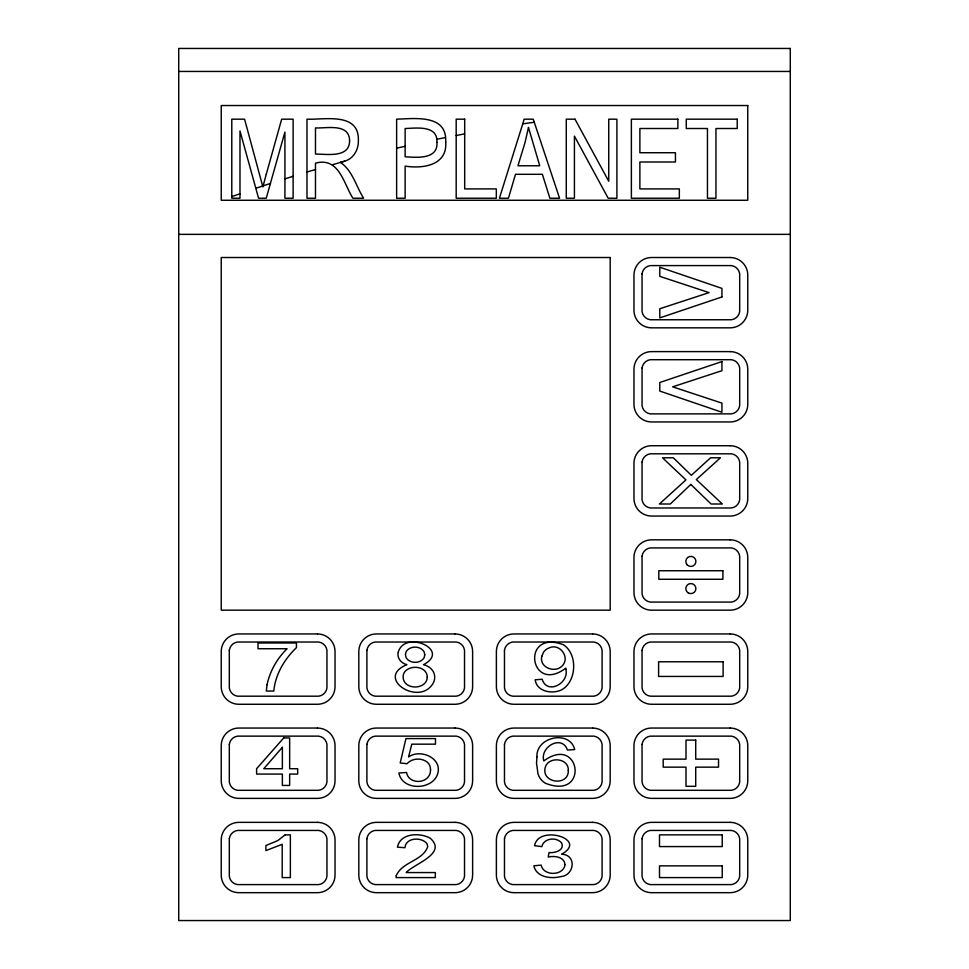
<?xml version="1.0" encoding="UTF-8"?>
<svg xmlns="http://www.w3.org/2000/svg" width="969" height="969" viewBox="0 0 969 969"><rect width="100%" height="100%" fill="white"/><g stroke="black" fill="none" stroke-linecap="round" stroke-linejoin="round"><path stroke-width="1.45" d="M522.763 123.838L524.096 119.187L533.253 119.187L559.561 198.233L549.871 198.233L542.374 174.299L515.496 174.299L508.434 198.233L499.41 198.233L522.763 123.838L534.282 122.264M344.576 161.229C353.431 158.759 358.663 149.614 358.36 140.759C359.523 111.907 324.785 119.853 306.979 119.187L306.979 198.233L315.482 198.233L315.482 163.131C339.162 156.881 343.389 183.189 352.922 198.233L363.617 198.233C356.035 186.339 352.607 170.483 340.252 162.271L344.576 161.229L332.379 164.754M231.785 196.61L239.985 193.764M255.816 188.265L270.424 183.432M284.922 178.865L293.123 176.285M306.979 171.973L315.482 169.563M396.636 148.184L405.139 146.283M436.595 139.306L445.316 137.61M456.181 135.503L464.684 133.855M178.72 71.452L790.28 71.452M178.72 234.353L790.28 234.353M536.935 756.801L536.535 763.221L537.977 773.795A16.4 16.4 0 0 0 545.377 783.243C589.636 800.733 580.528 733.872 543.791 760.944C539.672 746.808 562.008 734.211 567.446 750.03L574.69 749.57C569.954 729.681 535.905 736.67 536.935 756.801M229.314 650.272L229.314 687.942A9.581 9.581 0 0 0 237.575 696.19L318.704 696.19A9.581 9.581 0 0 0 326.953 687.942L326.953 650.272A9.581 9.581 0 0 0 318.704 642.023L237.575 642.023A9.581 9.581 0 0 0 229.314 650.272M229.314 744.386L229.314 782.056A9.581 9.581 0 0 0 237.575 790.304L318.704 790.304A9.581 9.581 0 0 0 326.953 782.056L326.953 744.386A9.581 9.581 0 0 0 318.704 736.137L237.575 736.137A9.581 9.581 0 0 0 229.314 744.386M229.314 838.682L229.314 876.351A9.581 9.581 0 0 0 237.575 884.6L318.704 884.6A9.581 9.581 0 0 0 326.953 876.351L326.953 838.682A9.581 9.581 0 0 0 318.704 830.433L237.575 830.433A9.581 9.581 0 0 0 229.314 838.682M366.9 650.272L366.9 687.942A9.581 9.581 0 0 0 375.148 696.19L456.278 696.19A9.581 9.581 0 0 0 464.526 687.942L464.526 650.272A9.581 9.581 0 0 0 456.278 642.023L375.148 642.023A9.581 9.581 0 0 0 366.9 650.272M366.9 744.386L366.9 782.056A9.581 9.581 0 0 0 375.148 790.304L456.278 790.304A9.581 9.581 0 0 0 464.526 782.056L464.526 744.386A9.581 9.581 0 0 0 456.278 736.137L375.148 736.137A9.581 9.581 0 0 0 366.9 744.386M366.9 838.682L366.9 876.351A9.581 9.581 0 0 0 375.148 884.6L456.278 884.6A9.581 9.581 0 0 0 464.526 876.351L464.526 838.682A9.581 9.581 0 0 0 456.278 830.433L375.148 830.433A9.581 9.581 0 0 0 366.9 838.682M504.474 650.272L504.474 687.942A9.581 9.581 0 0 0 512.722 696.19L593.852 696.19A9.581 9.581 0 0 0 602.1 687.942L602.1 650.272A9.581 9.581 0 0 0 593.852 642.023L512.722 642.023A9.581 9.581 0 0 0 504.474 650.272M504.474 744.386L504.474 782.056A9.581 9.581 0 0 0 512.722 790.304L593.852 790.304A9.581 9.581 0 0 0 602.1 782.056L602.1 744.386A9.581 9.581 0 0 0 593.852 736.137L512.722 736.137A9.581 9.581 0 0 0 504.474 744.386M504.474 838.682L504.474 876.351A9.581 9.581 0 0 0 512.722 884.6L593.852 884.6A9.581 9.581 0 0 0 602.1 876.351L602.1 838.682A9.581 9.581 0 0 0 593.852 830.433L512.722 830.433A9.581 9.581 0 0 0 504.474 838.682M642.047 273.839L642.047 311.509A9.581 9.581 0 0 0 650.296 319.758L731.425 319.758A9.581 9.581 0 0 0 739.686 311.509L739.686 273.839A9.581 9.581 0 0 0 731.425 265.591L650.296 265.591A9.581 9.581 0 0 0 642.047 273.839M642.047 367.954L642.047 405.611A9.581 9.581 0 0 0 650.296 413.872L731.425 413.872A9.581 9.581 0 0 0 739.686 405.611L739.686 367.954A9.581 9.581 0 0 0 731.425 359.705L650.296 359.705A9.581 9.581 0 0 0 642.047 367.954M642.047 462.056L642.047 499.725A9.581 9.581 0 0 0 650.296 507.974L731.425 507.974A9.581 9.581 0 0 0 739.686 499.725L739.686 462.056A9.581 9.581 0 0 0 731.425 453.807L650.296 453.807A9.581 9.581 0 0 0 642.047 462.056M642.047 556.17L642.047 593.84A9.581 9.581 0 0 0 650.296 602.088L731.425 602.088A9.581 9.581 0 0 0 739.686 593.84L739.686 556.17A9.581 9.581 0 0 0 731.425 547.921L650.296 547.921A9.581 9.581 0 0 0 642.047 556.17M642.047 650.272L642.047 687.942A9.581 9.581 0 0 0 650.296 696.19L731.425 696.19A9.581 9.581 0 0 0 739.686 687.942L739.686 650.272A9.581 9.581 0 0 0 731.425 642.023L650.296 642.023A9.581 9.581 0 0 0 642.047 650.272M642.047 744.386L642.047 782.056A9.581 9.581 0 0 0 650.296 790.304L731.425 790.304A9.581 9.581 0 0 0 739.686 782.056L739.686 744.386A9.581 9.581 0 0 0 731.425 736.137L650.296 736.137A9.581 9.581 0 0 0 642.047 744.386M642.047 838.682L642.047 876.351A9.581 9.581 0 0 0 650.296 884.6L731.425 884.6A9.581 9.581 0 0 0 739.686 876.351L739.686 838.682A9.581 9.581 0 0 0 731.425 830.433L650.296 830.433A9.581 9.581 0 0 0 642.047 838.682M445.692 142.043C447.569 165.299 422.92 168.994 405.139 166.099L405.139 198.233L396.636 198.233L396.636 119.187C414.974 118.593 447.339 114.063 445.692 142.043M565.86 669.325C569.384 683.327 547.025 695.233 542.168 679.257L535.167 679.79C536.753 691.466 551.458 694.155 560.748 690.255C576.712 682.624 578.263 654.184 563.328 644.712C520.062 628.675 529.764 695.294 565.823 668.125L565.86 669.325M568.294 770.379C568.985 786.465 541.501 783.509 545.135 767.86C547.776 756.05 568.912 757.625 568.294 770.379M430.539 769.858L430.309 772.354A10.259 10.259 0 0 1 426.893 778.289C420.57 784.042 407.961 781.765 406.556 772.487L398.901 773.008C402.087 790.377 430.599 790.486 437.104 775.357C443.996 758.884 421.018 748.153 408.579 756.934L411.789 744.168L435.481 744.168L435.481 738.584L405.95 738.584L400.197 762.991L407.041 763.705C411.934 758.194 421.224 757.613 427.038 761.985A9.266 9.266 0 0 1 430.321 767.496L430.539 769.858M541.792 656.328C539.03 667.29 554.401 673.285 561.754 666.357C570.838 657.975 560.021 642.726 549.084 647.922A12.524 12.524 0 0 0 543.585 652.101L541.792 656.328M396.26 875.734L396.091 877.587L435.335 877.587L435.335 872.56L406.217 872.56C413.545 863.9 447.763 853.786 430.272 838.258C420.001 832.347 400.112 832.94 397.46 847.172L404.957 847.718C405.708 837.349 421.709 836.744 426.99 843.696L427.765 846.567C422.944 861.029 402.014 861.623 396.26 875.734M427.256 677.198C427.123 686.004 415.749 689.007 408.942 685.652A9.617 9.617 0 0 1 403.443 679.511C399.822 664.698 426.978 662.76 427.256 677.198M398.259 652.161C396.672 658.036 401.299 663.414 406.883 664.637C375.257 677.755 416.803 705.214 431.677 685.374A12.391 12.391 0 0 0 434.706 677.125C434.754 670.742 429.376 666.054 423.526 664.637C451.699 649.945 404.667 629.402 398.259 652.161M349.591 140.759C349.579 158.335 326.577 153.986 315.482 154.071L315.482 127.92C326.601 128.477 349.409 122.93 349.591 140.759M267.056 684.708L266.305 691.042L273.803 691.042C275.329 674.339 284.523 659.09 296.441 647.631L296.441 642.98L258.008 642.98L258.008 648.733L287.09 648.733C277.122 658.472 269.939 671.045 267.056 684.708M565 864.614C563.595 876.037 543.452 876.364 541.138 865.123L533.846 865.801C536.293 877.32 551.058 879.101 560.639 876.63C574.387 875.697 577.149 854.791 561.632 854.198C588.873 839.166 538.34 824.147 534.573 845.707L541.865 846.615C543.67 838.015 556.642 836.647 561.645 843.042C564.891 850.491 554.474 853.217 549.035 852.55L548.224 857.056C554.329 855.591 564.321 856.693 565 864.614M436.934 142.37C438.206 159.788 416.355 157.463 405.139 156.772L405.139 128.514C416.464 128.174 437.927 124.868 436.934 142.37M528.48 127.484L525.016 142.588L517.955 165.772L539.745 165.772L528.48 127.484M424.785 654.838L424.107 657.757C420.328 663.898 409.802 663.862 406.108 657.648L405.43 654.511L406.108 651.677C409.972 645.548 420.352 645.584 424.095 651.822L424.785 654.838M266.281 174.19L262.865 186.86L244.588 119.187L231.785 119.187L231.785 198.233L239.985 198.233L239.985 130.936L258.566 198.233L266.245 198.233L284.922 132.075L284.922 198.233L293.123 198.233L293.123 119.187L281.676 119.187L266.281 174.19M282.367 747.305L263.774 768.72L282.367 768.72L282.367 747.305M283.711 737.942L256.603 768.72L256.603 774.074L282.367 774.074L282.367 785.447L289.658 785.447L289.658 774.074L297.677 774.074L297.677 768.72L289.658 768.72L289.658 737.942L283.711 737.942M690.812 484.427L670.306 504.001L659.392 504.001L685.943 479.909L662.53 457.792L673.346 457.792L691.333 475.307L710.58 457.792L720.451 457.792L696.336 479.57L722.329 504.001L711.089 504.001L690.812 484.427M285.116 834.866L277.861 840.559L265.906 845.549L265.906 850.6L282.209 844.302L282.209 877.587L290.361 877.587L290.361 834.866L285.116 834.866M721.929 296.962L659.792 317.893L659.792 308.748L709.066 292.626L659.792 276.347L659.792 267.214L721.929 288.387L721.929 296.962M721.929 361.57L659.792 382.501L659.792 391.076L721.929 412.249L721.929 403.116L672.656 386.837L721.929 370.703L721.929 361.57M790.28 48.45L178.72 48.45L178.72 920.55L790.28 920.55L790.28 48.45M747.753 105.536L221.247 105.536L221.247 200.268L747.753 200.268L747.753 105.536M464.684 119.187L456.181 119.187L456.181 198.233L496.334 198.233L496.334 188.907L464.684 188.907L464.684 119.187M574.992 119.187L566.271 119.187L566.271 198.233L574.423 198.233L574.423 136.12L608.181 198.233L616.914 198.233L616.914 119.187L608.75 119.187L608.75 181.251L574.992 119.187M677.852 119.187L631.376 119.187L631.376 198.233L679.342 198.233L679.342 188.907L639.879 188.907L639.879 162.005L675.441 162.005L675.441 152.727L639.879 152.727L639.879 128.514L677.852 128.514L677.852 119.187M737.215 119.187L686.27 119.187L686.27 128.514L707.455 128.514L707.455 198.233L715.958 198.233L715.958 128.514L737.215 128.514L737.215 119.187M610.191 257.512L221.235 257.512L221.235 610.167L610.191 610.167L610.191 257.512M730.178 257.512L651.543 257.512A17.587 17.587 0 0 0 633.968 275.087L633.968 310.262A17.587 17.587 0 0 0 651.543 327.837L730.178 327.837A17.587 17.587 0 0 0 747.765 310.262L747.765 275.087A17.587 17.587 0 0 0 730.178 257.512M730.178 351.614L651.543 351.614A17.587 17.587 0 0 0 633.968 369.201L633.968 404.364A17.587 17.587 0 0 0 651.543 421.951L730.178 421.951A17.587 17.587 0 0 0 747.765 404.364L747.765 369.201A17.587 17.587 0 0 0 730.178 351.614M730.178 445.728L651.543 445.728A17.587 17.587 0 0 0 633.968 463.303L633.968 498.478A17.587 17.587 0 0 0 651.543 516.053L730.178 516.053A17.587 17.587 0 0 0 747.765 498.478L747.765 463.303A17.587 17.587 0 0 0 730.178 445.728M730.178 539.83L651.543 539.83A17.587 17.587 0 0 0 633.968 557.417L633.968 592.58A17.587 17.587 0 0 0 651.543 610.167L730.178 610.167A17.587 17.587 0 0 0 747.765 592.58L747.765 557.417A17.587 17.587 0 0 0 730.178 539.83M722.898 570.729L658.823 570.729L658.823 579.28L722.898 579.28L722.898 570.729M317.457 633.944L238.822 633.944A17.587 17.587 0 0 0 221.235 651.531L221.235 686.694A17.587 17.587 0 0 0 238.822 704.269L317.457 704.269A17.587 17.587 0 0 0 335.032 686.694L335.032 651.531A17.587 17.587 0 0 0 317.457 633.944M455.03 633.944L376.396 633.944A17.587 17.587 0 0 0 358.809 651.531L358.809 686.694A17.587 17.587 0 0 0 376.396 704.269L455.03 704.269A17.587 17.587 0 0 0 472.618 686.694L472.618 651.531A17.587 17.587 0 0 0 455.03 633.944M592.604 633.944L513.97 633.944A17.587 17.587 0 0 0 496.382 651.531L496.382 686.694A17.587 17.587 0 0 0 513.97 704.269L592.604 704.269A17.587 17.587 0 0 0 610.191 686.694L610.191 651.531A17.587 17.587 0 0 0 592.604 633.944M730.178 633.944L651.543 633.944A17.587 17.587 0 0 0 633.968 651.531L633.968 686.694A17.587 17.587 0 0 0 651.543 704.269L730.178 704.269A17.587 17.587 0 0 0 747.765 686.694L747.765 651.531A17.587 17.587 0 0 0 730.178 633.944M723.116 661.779L658.605 661.779L658.605 676.435L723.116 676.435L723.116 661.779M317.457 728.046L238.822 728.046A17.587 17.587 0 0 0 221.235 745.633L221.235 780.796A17.587 17.587 0 0 0 238.822 798.383L317.457 798.383A17.587 17.587 0 0 0 335.032 780.796L335.032 745.633A17.587 17.587 0 0 0 317.457 728.046M455.03 728.046L376.396 728.046A17.587 17.587 0 0 0 358.809 745.633L358.809 780.796A17.587 17.587 0 0 0 376.396 798.383L455.03 798.383A17.587 17.587 0 0 0 472.618 780.796L472.618 745.633A17.587 17.587 0 0 0 455.03 728.046M592.604 728.046L513.97 728.046A17.587 17.587 0 0 0 496.382 745.633L496.382 780.796A17.587 17.587 0 0 0 513.97 798.383L592.604 798.383A17.587 17.587 0 0 0 610.191 780.796L610.191 745.633A17.587 17.587 0 0 0 592.604 728.046M730.178 728.046L651.543 728.046A17.587 17.587 0 0 0 633.968 745.633L633.968 780.796A17.587 17.587 0 0 0 651.543 798.383L730.178 798.383A17.587 17.587 0 0 0 747.765 780.796L747.765 745.633A17.587 17.587 0 0 0 730.178 728.046M695.718 740.11L686.004 740.11L686.004 759.139L663.196 759.139L663.196 767.145L686.004 767.145L686.004 786.319L695.718 786.319L695.718 767.145L718.526 767.145L718.526 759.139L695.718 759.139L695.718 740.11M317.457 822.354L238.822 822.354A17.587 17.587 0 0 0 221.235 839.929L221.235 875.104A17.587 17.587 0 0 0 238.822 892.679L317.457 892.679A17.587 17.587 0 0 0 335.032 875.104L335.032 839.929A17.587 17.587 0 0 0 317.457 822.354M455.03 822.354L376.396 822.354A17.587 17.587 0 0 0 358.809 839.929L358.809 875.104A17.587 17.587 0 0 0 376.396 892.679L455.03 892.679A17.587 17.587 0 0 0 472.618 875.104L472.618 839.929A17.587 17.587 0 0 0 455.03 822.354M592.604 822.354L513.97 822.354A17.587 17.587 0 0 0 496.382 839.929L496.382 875.104A17.587 17.587 0 0 0 513.97 892.679L592.604 892.679A17.587 17.587 0 0 0 610.191 875.104L610.191 839.929A17.587 17.587 0 0 0 592.604 822.354M730.178 822.354L651.543 822.354A17.587 17.587 0 0 0 633.968 839.929L633.968 875.104A17.587 17.587 0 0 0 651.543 892.679L730.178 892.679A17.587 17.587 0 0 0 747.765 875.104L747.765 839.929A17.587 17.587 0 0 0 730.178 822.354M722.232 834.866L659.501 834.866L659.501 846.579L722.232 846.579L722.232 834.866M722.232 865.874L659.501 865.874L659.501 877.587L722.232 877.587L722.232 865.874M687.3 564.975A5.039 5.039 0 0 0 695.73 562.71A5.039 5.039 0 0 0 689.553 556.545A5.039 5.039 0 0 0 687.3 564.975M688.341 592.955A5.039 5.039 0 0 0 695.899 588.595A5.039 5.039 0 0 0 688.341 584.222A5.039 5.039 0 0 0 688.341 592.955"/></g></svg>
